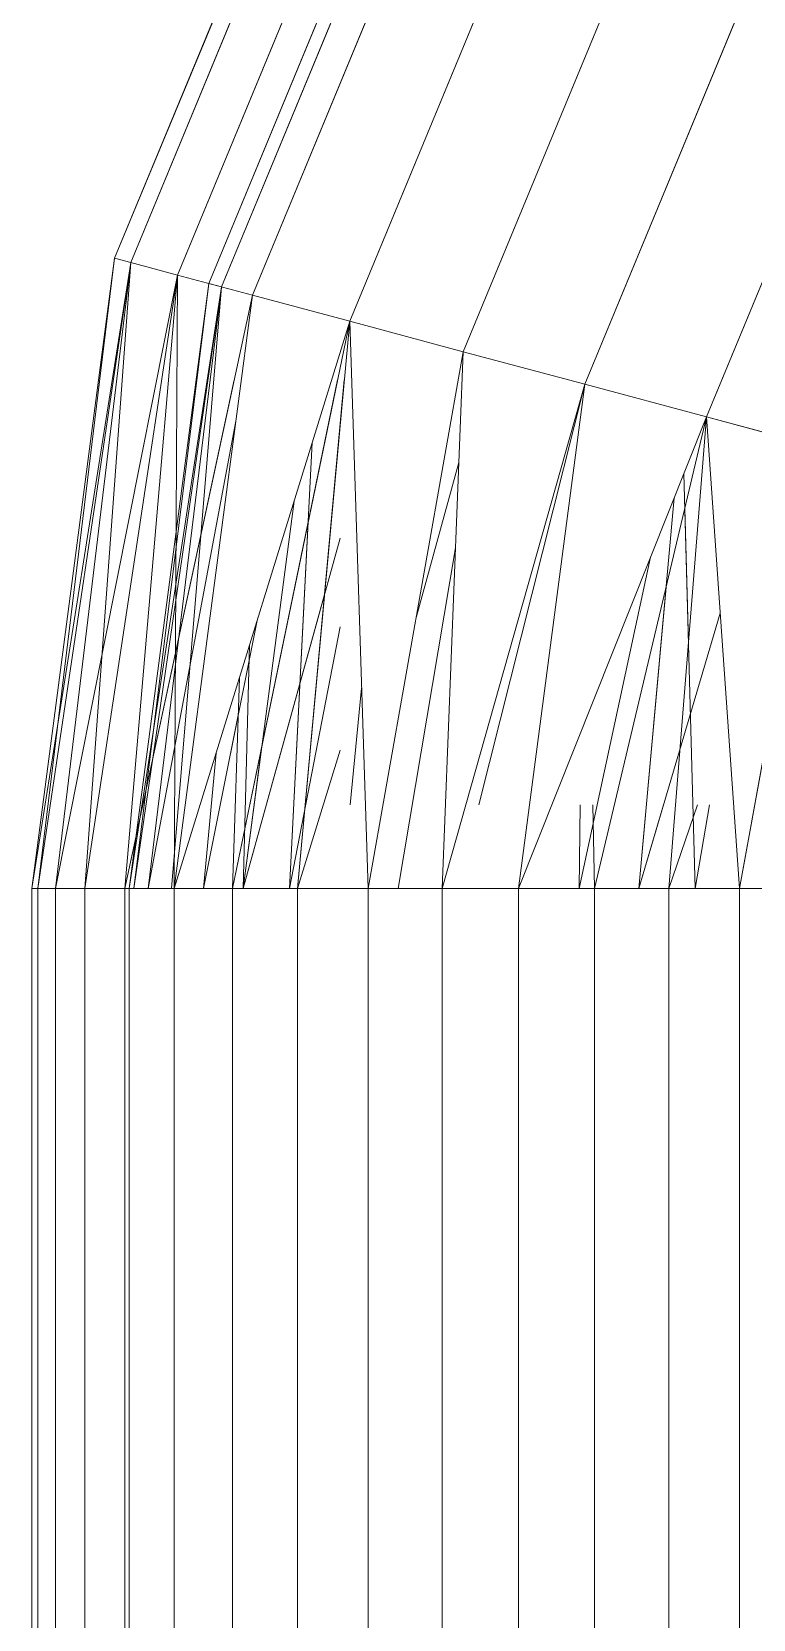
# Model space of a CAD drawing. Header units: centimetres. Extents: x -13467 to 3766, y -437 to 1921.
# Drawn here: x -4226.316 to -4225.574, y 188.05 to 189.679 of the extents above; entities that cross this region are included whole.
import ezdxf

# ---------------------------------------------------------------- set-up
doc = ezdxf.new("R2010")
doc.units = ezdxf.units.CM
doc.layers.add('M-EQPM', color=7, linetype='Continuous', lineweight=9)

# ---------------------------------------------------------------- blocks, each defined once
blk = doc.blocks.new('EQ-04-006 - EQ-04-006_dwg_Agrupar_314-1538746-Sección 1-2')
at = {"layer": 'M-EQPM', "color": 136, "true_color": 0x007f7f}
for p, q in [((-3674.6287, 190.05), (-3674.8785, 189.447)), ((-3674.614, 190.0415), (-3674.862, 189.4426)), ((-3674.862, 189.4426), (-3674.614, 190.0415)), ((-3674.5707, 190.0165), (-3674.8138, 189.4297)), ((-3674.5707, 190.0165), (-3674.8138, 189.4297)), ((-3674.5421, 190), (-3674.7819, 189.4212)), ((-3674.5303, 189.9932), (-3674.7687, 189.4176)), ((-3674.7687, 189.4176), (-3674.5303, 189.9932)), ((-3674.9637, 188.8), (-3674.8785, 189.447)), ((-3674.9575, 188.8), (-3674.8785, 189.447)), ((-3674.862, 189.4426), (-3674.8785, 189.447)), ((-3674.8785, 189.447), (-3674.862, 189.4426)), ((-3674.9637, 188.8), (-3674.862, 189.4426)), ((-3674.9575, 188.8), (-3674.862, 189.4426)), ((-3674.9575, 188.8), (-3674.862, 189.4426)), ((-3674.9392, 188.8), (-3674.862, 189.4426)), ((-3674.9392, 188.8), (-3674.862, 189.4426)), ((-3674.9392, 188.8), (-3674.8138, 189.4297)), ((-3674.9092, 188.8), (-3674.862, 189.4426)), ((-3674.9092, 188.8), (-3674.8138, 189.4297)), ((-3674.9092, 188.8), (-3674.8138, 189.4297)), ((-3674.8682, 188.8), (-3674.8138, 189.4297)), ((-3674.8682, 188.8), (-3674.8138, 189.4297)), ((-3674.8138, 189.4297), (-3674.862, 189.4426)), ((-3674.862, 189.4426), (-3674.8138, 189.4297)), ((-3674.8172, 188.8), (-3674.8138, 189.4297)), ((-3674.737, 189.4091), (-3674.8138, 189.4297)), ((-3674.8138, 189.4297), (-3674.737, 189.4091)), ((-3674.8637, 188.8), (-3674.7819, 189.4212)), ((-3674.8637, 188.8), (-3674.7687, 189.4176)), ((-3674.8587, 188.8), (-3674.7819, 189.4212)), ((-3674.8587, 188.8), (-3674.7687, 189.4176)), ((-3674.8587, 188.8), (-3674.7687, 189.4176)), ((-3674.7687, 189.4176), (-3674.8587, 188.8)), ((-3674.8441, 188.8), (-3674.7687, 189.4176)), ((-3674.8441, 188.8), (-3674.7687, 189.4176)), ((-3674.8201, 188.8), (-3674.7687, 189.4176)), ((-3674.7687, 189.4176), (-3674.8201, 188.8)), ((-3674.7687, 189.4176), (-3674.7819, 189.4212)), ((-3674.7819, 189.4212), (-3674.7687, 189.4176)), ((-3674.8682, 188.8), (-3674.7558, 189.3221)), ((-3674.7558, 189.3221), (-3674.8682, 188.8)), ((-3674.8682, 188.8), (-3674.7558, 189.3221)), ((-3674.8441, 188.8), (-3674.7541, 189.2798)), ((-3674.8441, 188.8), (-3674.7541, 189.2798)), ((-3674.8441, 188.8), (-3674.7541, 189.2798)), ((-3674.289, 189.0527), (-3674.2928, 189.1904)), ((-3674.2928, 189.1904), (-3674.289, 189.0527)), ((-3674.2928, 189.1904), (-3674.289, 189.0527)), ((-3674.6988, 188.8), (-3674.6796, 189.1764)), ((-3674.6988, 188.8), (-3674.6796, 189.1764)), ((-3674.6988, 188.8), (-3674.6796, 189.1764)), ((-3674.5873, 188.8), (-3674.5283, 189.1498)), ((-3674.5873, 188.8), (-3674.5283, 189.1498)), ((-3674.5283, 189.1498), (-3674.5873, 188.8)), ((-3674.5283, 189.1498), (-3674.5873, 188.8)), ((-3674.5873, 188.8), (-3674.5283, 189.1498)), ((-3674.5873, 188.8), (-3674.5283, 189.1498)), ((-3674.3401, 188.8), (-3674.312, 189.1095)), ((-3674.3401, 188.8), (-3674.312, 189.1095)), ((-3674.3401, 188.8), (-3674.312, 189.1095)), ((-3674.3401, 188.8), (-3674.312, 189.1095)), ((-3674.312, 189.1095), (-3674.3401, 188.8)), ((-3674.7465, 188.8), (-3674.6628, 189.1019)), ((-3674.7465, 188.8), (-3674.6628, 189.1019)), ((-3674.7465, 188.8), (-3674.6628, 189.1019)), ((-3674.7873, 188.8), (-3674.7516, 188.978)), ((-3674.7873, 188.8), (-3674.7516, 188.978)), ((-3674.7873, 188.8), (-3674.7516, 188.978)), ((-3674.7465, 188.8), (-3674.7272, 188.9466)), ((-3674.7465, 188.8), (-3674.7272, 188.9466)), ((-3674.7272, 188.9466), (-3674.7465, 188.8)), ((-3674.7465, 188.8), (-3674.7272, 188.9466)), ((-3674.7272, 188.9466), (-3674.7465, 188.8)), ((-3674.7272, 188.9466), (-3674.7465, 188.8)), ((-3674.7873, 188.8), (-3674.7742, 188.939)), ((-3674.7873, 188.8), (-3674.7742, 188.939)), ((-3674.7873, 188.8), (-3674.7742, 188.939)), ((-3674.7873, 188.8), (-3674.7742, 188.939)), ((-3674.7742, 188.939), (-3674.7873, 188.8)), ((-3674.7742, 188.939), (-3674.7873, 188.8)), ((-3674.4011, 188.8), (-3674.4002, 188.886)), ((-3674.4011, 188.8), (-3674.4002, 188.886)), ((-3674.4011, 188.8), (-3674.4002, 188.886)), ((-3674.3401, 188.8), (-3674.3146, 188.886)), ((-3674.3146, 188.886), (-3674.3401, 188.8)), ((-3674.9637, 186.8), (-3674.9637, 188.8)), ((-3674.9575, 188.8), (-3674.9637, 188.8)), ((-3674.9637, 188.8), (-3674.9575, 188.8)), ((-3674.9392, 188.8), (-3674.9575, 188.8)), ((-3674.9575, 186.8), (-3674.9575, 188.8)), ((-3674.9575, 186.8), (-3674.9575, 188.8)), ((-3674.9575, 188.8), (-3674.9392, 188.8))]:
    blk.add_line(p, q, dxfattribs=at)
at = {"layer": 'M-EQPM', "color": 136, "true_color": 0x007f7f, "flags": 128}
for points in [[(-3672.4637, 191.2455), (-3673.0934, 191.1501), (-3672.4637, 191.2755), (-3673.0934, 191.1501), (-3673.1063, 191.1984), (-3673.7051, 190.9503), (-3673.7137, 190.9651), (-3674.2314, 190.5678), (-3674.2194, 190.5557), (-3674.614, 190.0415), (-3674.5707, 190.0165), (-3674.8138, 189.4297), (-3674.737, 189.4091)], [(-3672.4637, 191.2045), (-3673.0934, 191.1501), (-3673.6802, 190.9071), (-3673.7051, 190.9503), (-3674.2194, 190.5557), (-3674.2314, 190.5678), (-3674.6287, 190.05), (-3674.614, 190.0415), (-3674.862, 189.4426), (-3674.8138, 189.4297), (-3674.5707, 190.0165), (-3674.614, 190.0415), (-3674.2194, 190.5557), (-3674.2314, 190.5678), (-3673.7137, 190.9651), (-3673.7051, 190.9503), (-3673.1063, 191.1984), (-3673.0934, 191.1501), (-3672.4637, 191.2455)], [(-3674.7819, 189.4212), (-3674.5421, 190), (-3674.5303, 189.9932), (-3674.1511, 190.4874), (-3674.1607, 190.4971), (-3673.6637, 190.8785), (-3673.6569, 190.8667), (-3673.0813, 191.1051), (-3672.4637, 191.1951), (-3673.0848, 191.1182), (-3672.4637, 191.2)], [(-3672.4637, 191.1951), (-3673.0813, 191.1051), (-3673.0848, 191.1182), (-3673.6637, 190.8785), (-3673.6569, 190.8667), (-3674.1511, 190.4874), (-3674.1607, 190.4971), (-3674.5421, 190), (-3674.5303, 189.9932), (-3674.7687, 189.4176), (-3674.7819, 189.4212), (-3674.5421, 190), (-3674.5303, 189.9932), (-3674.1511, 190.4874), (-3674.1607, 190.4971), (-3673.6637, 190.8785), (-3673.6569, 190.8667), (-3673.0813, 191.1051), (-3672.4637, 191.1804)], [(-3672.4637, 191.1951), (-3673.0848, 191.1182), (-3673.0813, 191.1051), (-3673.0848, 191.1182), (-3673.6637, 190.8785), (-3673.6569, 190.8667), (-3674.1511, 190.4874), (-3674.1607, 190.4971), (-3674.5421, 190), (-3674.5303, 189.9932), (-3674.7687, 189.4176), (-3674.7819, 189.4212)], [(-3673.0728, 191.0734), (-3673.0934, 191.1501), (-3673.6802, 190.9071), (-3673.7051, 190.9503), (-3674.2194, 190.5557), (-3674.2314, 190.5678), (-3674.6287, 190.05), (-3674.614, 190.0415), (-3674.862, 189.4426), (-3674.9392, 188.8)], [(-3674.9092, 188.8), (-3674.8138, 189.4297), (-3674.862, 189.4426), (-3674.8785, 189.447), (-3674.6287, 190.05), (-3674.614, 190.0415), (-3674.2194, 190.5557), (-3674.1841, 190.5204), (-3673.6802, 190.9071), (-3673.6404, 190.8382)], [(-3673.6404, 190.8382), (-3673.6802, 190.9071), (-3674.1841, 190.5204), (-3674.2194, 190.5557), (-3674.614, 190.0415), (-3674.6287, 190.05), (-3674.8785, 189.447), (-3674.862, 189.4426), (-3674.614, 190.0415), (-3674.5707, 190.0165), (-3674.1841, 190.5204), (-3674.1279, 190.4642)], [(-3674.5019, 189.9768), (-3674.5707, 190.0165), (-3674.8138, 189.4297), (-3674.862, 189.4426), (-3674.614, 190.0415), (-3674.5707, 190.0165), (-3674.1841, 190.5204), (-3674.1279, 190.4642)], [(-3674.5019, 189.9768), (-3674.5707, 190.0165), (-3674.8138, 189.4297), (-3674.9092, 188.8)], [(-3674.4957, 189.9732), (-3674.5303, 189.9932), (-3674.7687, 189.4176), (-3674.8441, 188.8)], [(-3674.4957, 189.9732), (-3674.5303, 189.9932), (-3674.7687, 189.4176)], [(-3674.9637, 186.8), (-3674.9637, 188.8), (-3674.8785, 189.447), (-3674.9575, 188.8), (-3674.8785, 189.447), (-3674.862, 189.4426), (-3674.9575, 188.8), (-3674.9392, 188.8)], [(-3674.9392, 188.8), (-3674.9575, 188.8), (-3674.862, 189.4426), (-3674.8785, 189.447), (-3674.9637, 188.8), (-3674.862, 189.4426), (-3674.9637, 188.8)], [(-3674.9392, 188.8), (-3674.862, 189.4426), (-3674.9575, 188.8), (-3674.9637, 188.8), (-3674.9575, 188.8), (-3674.9575, 186.8)], [(-3674.9637, 188.8), (-3674.9575, 188.8), (-3674.862, 189.4426), (-3674.9392, 188.8)], [(-3674.9392, 188.8), (-3674.8138, 189.4297), (-3674.9392, 188.8), (-3674.862, 189.4426), (-3674.8138, 189.4297), (-3674.737, 189.4091)], [(-3674.9092, 188.8), (-3674.8138, 189.4297), (-3674.8682, 188.8)], [(-3674.9092, 188.8), (-3674.8138, 189.4297), (-3674.8682, 188.8)], [(-3674.737, 189.4091), (-3674.8138, 189.4297), (-3674.8682, 188.8)], [(-3674.737, 189.4091), (-3674.8138, 189.4297), (-3674.8682, 188.8)], [(-3674.8587, 188.8), (-3674.7819, 189.4212), (-3674.8637, 188.8)], [(-3674.8637, 188.8), (-3674.7687, 189.4176), (-3674.7819, 189.4212), (-3674.8637, 188.8)], [(-3674.8637, 188.8), (-3674.7687, 189.4176), (-3674.8587, 188.8)], [(-3674.8587, 188.8), (-3674.7819, 189.4212), (-3674.7687, 189.4176)], [(-3674.8441, 188.8), (-3674.7687, 189.4176), (-3674.8587, 188.8)], [(-3674.8441, 188.8), (-3674.7687, 189.4176), (-3674.8587, 188.8)], [(-3674.8441, 188.8), (-3674.7687, 189.4176), (-3674.8201, 188.8)], [(-3674.3146, 188.886), (-3674.3401, 188.8), (-3674.312, 189.1095)], [(-3674.9637, 186.8), (-3674.9637, 188.8), (-3674.9575, 188.8), (-3674.9575, 186.8)], [(-3674.9575, 186.8), (-3674.9575, 188.8), (-3674.9392, 188.8)], [(-3674.9575, 186.8), (-3674.9575, 188.8), (-3674.9392, 188.8)]]:
    blk.add_lwpolyline(points, dxfattribs=at)
for points in [[(-3674.9092, 188.8), (-3674.862, 189.4426)], [(-3674.8172, 188.8), (-3674.8138, 189.4297)]]:
    blk.add_lwpolyline(points, close=True, dxfattribs=at)
blk = doc.blocks.new('EQ-04-006 - EQ-04-006_dwg_Agrupar_317-1538747-Sección 1-2')
at = {"layer": 'M-EQPM', "color": 136, "true_color": 0x007f7f}
for p, q in [((-3674.8785, 189.447), (-3674.6287, 190.05)), ((-3674.862, 189.4426), (-3674.614, 190.0415)), ((-3674.862, 189.4426), (-3674.614, 190.0415)), ((-3674.8138, 189.4297), (-3674.5707, 190.0165)), ((-3674.8138, 189.4297), (-3674.5707, 190.0165)), ((-3674.7819, 189.4212), (-3674.5421, 190)), ((-3674.7687, 189.4176), (-3674.5303, 189.9932)), ((-3674.7687, 189.4176), (-3674.5303, 189.9932)), ((-3674.737, 189.4091), (-3674.5019, 189.9768)), ((-3674.637, 189.3823), (-3674.4122, 189.925)), ((-3674.5205, 189.3511), (-3674.3078, 189.8647)), ((-3674.3955, 189.3176), (-3674.1957, 189.8)), ((-3674.2705, 189.2841), (-3674.0836, 189.7353)), ((-3674.9637, 188.8), (-3674.8785, 189.447)), ((-3674.9575, 188.8), (-3674.8785, 189.447)), ((-3674.862, 189.4426), (-3674.8785, 189.447)), ((-3674.8785, 189.447), (-3674.862, 189.4426)), ((-3674.862, 189.4426), (-3674.9637, 188.8)), ((-3674.862, 189.4426), (-3674.9575, 188.8)), ((-3674.9575, 188.8), (-3674.862, 189.4426)), ((-3674.862, 189.4426), (-3674.9392, 188.8)), ((-3674.862, 189.4426), (-3674.9392, 188.8)), ((-3674.9392, 188.8), (-3674.8138, 189.4297)), ((-3674.9092, 188.8), (-3674.862, 189.4426)), ((-3674.8138, 189.4297), (-3674.9092, 188.8)), ((-3674.8138, 189.4297), (-3674.9092, 188.8)), ((-3674.8682, 188.8), (-3674.8138, 189.4297)), ((-3674.8138, 189.4297), (-3674.8682, 188.8)), ((-3674.8138, 189.4297), (-3674.862, 189.4426)), ((-3674.862, 189.4426), (-3674.8138, 189.4297)), ((-3674.8138, 189.4297), (-3674.8172, 188.8)), ((-3674.737, 189.4091), (-3674.8138, 189.4297)), ((-3674.8138, 189.4297), (-3674.737, 189.4091)), ((-3674.7819, 189.4212), (-3674.8637, 188.8)), ((-3674.7687, 189.4176), (-3674.8637, 188.8)), ((-3674.8587, 188.8), (-3674.7819, 189.4212)), ((-3674.7687, 189.4176), (-3674.8587, 188.8)), ((-3674.8587, 188.8), (-3674.7687, 189.4176)), ((-3674.7687, 189.4176), (-3674.8587, 188.8)), ((-3674.7687, 189.4176), (-3674.8441, 188.8)), ((-3674.7687, 189.4176), (-3674.8441, 188.8)), ((-3674.8201, 188.8), (-3674.7687, 189.4176)), ((-3674.8201, 188.8), (-3674.7687, 189.4176)), ((-3674.7687, 189.4176), (-3674.7819, 189.4212)), ((-3674.7819, 189.4212), (-3674.7687, 189.4176)), ((-3674.737, 189.4091), (-3674.8682, 188.8)), ((-3674.737, 189.4091), (-3674.8172, 188.8)), ((-3674.637, 189.3823), (-3674.737, 189.4091)), ((-3674.637, 189.3823), (-3674.8172, 188.8)), ((-3674.637, 189.3823), (-3674.7576, 188.8)), ((-3674.637, 189.3823), (-3674.6907, 188.8)), ((-3674.637, 189.3823), (-3674.6907, 188.8)), ((-3674.5205, 189.3511), (-3674.637, 189.3823)), ((-3674.6182, 188.8), (-3674.637, 189.3823)), ((-3674.5205, 189.3511), (-3674.637, 189.3823)), ((-3674.5205, 189.3511), (-3674.6182, 188.8)), ((-3674.5419, 188.8), (-3674.5205, 189.3511)), ((-3674.3955, 189.3176), (-3674.5205, 189.3511)), ((-3674.7576, 188.8), (-3674.6495, 189.3221)), ((-3674.6495, 189.3221), (-3674.7576, 188.8)), ((-3674.6495, 189.3221), (-3674.7576, 188.8)), ((-3674.6426, 189.3221), (-3674.6907, 188.8)), ((-3674.6426, 189.3221), (-3674.6907, 188.8)), ((-3674.6907, 188.8), (-3674.6426, 189.3221)), ((-3674.3955, 189.3176), (-3674.5419, 188.8)), ((-3674.3955, 189.3176), (-3674.5045, 188.886)), ((-3674.3955, 189.3176), (-3674.5045, 188.886)), ((-3674.3955, 189.3176), (-3674.5045, 188.886)), ((-3674.3955, 189.3176), (-3674.4637, 188.8)), ((-3674.2705, 189.2841), (-3674.3955, 189.3176)), ((-3674.2705, 189.2841), (-3674.4637, 188.8)), ((-3674.2705, 189.2841), (-3674.3854, 188.8)), ((-3674.3854, 188.8), (-3674.2705, 189.2841)), ((-3674.2705, 189.2841), (-3674.3854, 188.8)), ((-3674.2705, 189.2841), (-3674.3092, 188.8)), ((-3674.2705, 189.2841), (-3674.3092, 188.8)), ((-3674.3092, 188.8), (-3674.2705, 189.2841)), ((-3674.154, 189.2529), (-3674.2705, 189.2841)), ((-3674.2367, 188.8), (-3674.2705, 189.2841)), ((-3674.8441, 188.8), (-3674.7541, 189.2798)), ((-3674.8441, 188.8), (-3674.7541, 189.2798)), ((-3674.8441, 188.8), (-3674.7541, 189.2798)), ((-3674.6755, 189.258), (-3674.6988, 188.8)), ((-3674.6755, 189.258), (-3674.6988, 188.8)), ((-3674.6755, 189.258), (-3674.6988, 188.8)), ((-3674.154, 189.2529), (-3674.2367, 188.8)), ((-3674.5691, 189.0768), (-3674.5249, 189.2375)), ((-3674.5249, 189.2375), (-3674.5691, 189.0768)), ((-3674.5249, 189.2375), (-3674.5691, 189.0768)), ((-3674.2821, 188.8), (-3674.2937, 189.2259)), ((-3674.2821, 188.8), (-3674.2937, 189.2259)), ((-3674.6942, 189.1976), (-3674.7465, 188.8)), ((-3674.6942, 189.1976), (-3674.7465, 188.8)), ((-3674.6942, 189.1976), (-3674.7465, 188.8)), ((-3674.7465, 188.8), (-3674.6942, 189.1976)), ((-3674.7465, 188.8), (-3674.6942, 189.1976)), ((-3674.7465, 188.8), (-3674.6942, 189.1976)), ((-3674.3037, 189.2011), (-3674.3401, 188.8)), ((-3674.3037, 189.2011), (-3674.3401, 188.8)), ((-3674.3037, 189.2011), (-3674.3401, 188.8)), ((-3674.3037, 189.2011), (-3674.3401, 188.8)), ((-3674.3037, 189.2011), (-3674.3401, 188.8)), ((-3674.6468, 189.1597), (-3674.7465, 188.8)), ((-3674.7465, 188.8), (-3674.6468, 189.1597)), ((-3674.6468, 189.1597), (-3674.7465, 188.8)), ((-3674.5283, 189.1498), (-3674.5873, 188.8)), ((-3674.5283, 189.1498), (-3674.5873, 188.8)), ((-3674.5873, 188.8), (-3674.5283, 189.1498)), ((-3674.5283, 189.1498), (-3674.5873, 188.8)), ((-3674.5873, 188.8), (-3674.5283, 189.1498)), ((-3674.5873, 188.8), (-3674.5283, 189.1498)), ((-3674.3279, 189.1403), (-3674.4011, 188.8)), ((-3674.4011, 188.8), (-3674.3279, 189.1403)), ((-3674.4011, 188.8), (-3674.3279, 189.1403)), ((-3674.4011, 188.8), (-3674.3279, 189.1403)), ((-3674.4011, 188.8), (-3674.3279, 189.1403)), ((-3674.7321, 189.0752), (-3674.7873, 188.8)), ((-3674.7873, 188.8), (-3674.7321, 189.0752)), ((-3674.7321, 189.0752), (-3674.7873, 188.8)), ((-3674.3401, 188.8), (-3674.2564, 189.0828)), ((-3674.3401, 188.8), (-3674.2564, 189.0828)), ((-3674.6468, 189.0687), (-3674.6988, 188.8)), ((-3674.6988, 188.8), (-3674.6468, 189.0687)), ((-3674.6468, 189.0687), (-3674.6988, 188.8)), ((-3674.6988, 188.8), (-3674.6468, 189.0687)), ((-3674.6988, 188.8), (-3674.6468, 189.0687)), ((-3674.6988, 188.8), (-3674.6468, 189.0687)), ((-3674.7398, 189.0503), (-3674.7465, 188.8)), ((-3674.7398, 189.0503), (-3674.7465, 188.8)), ((-3674.7398, 189.0503), (-3674.7465, 188.8)), ((-3674.7503, 189.0163), (-3674.7576, 188.8)), ((-3674.7503, 189.0163), (-3674.7576, 188.8)), ((-3674.7576, 188.8), (-3674.7503, 189.0163)), ((-3674.6248, 189.0057), (-3674.6367, 188.886)), ((-3674.6248, 189.0057), (-3674.6367, 188.886)), ((-3674.6367, 188.886), (-3674.6248, 189.0057)), ((-3674.6367, 188.886), (-3674.6248, 189.0057)), ((-3674.6248, 189.0057), (-3674.6367, 188.886)), ((-3674.6367, 188.886), (-3674.6248, 189.0057)), ((-3674.6907, 188.8), (-3674.6468, 188.942)), ((-3674.6468, 188.942), (-3674.6907, 188.8)), ((-3674.6907, 188.8), (-3674.6468, 188.942)), ((-3674.7873, 188.8), (-3674.7742, 188.939)), ((-3674.7742, 188.939), (-3674.7873, 188.8)), ((-3674.7742, 188.939), (-3674.7873, 188.8)), ((-3674.7873, 188.8), (-3674.7742, 188.939)), ((-3674.7873, 188.8), (-3674.7742, 188.939)), ((-3674.7873, 188.8), (-3674.7742, 188.939)), ((-3674.4002, 188.886), (-3674.4011, 188.8)), ((-3674.4011, 188.8), (-3674.4002, 188.886)), ((-3674.3871, 188.886), (-3674.3854, 188.8)), ((-3674.3092, 188.8), (-3674.2797, 188.886)), ((-3674.2674, 188.886), (-3674.2821, 188.8)), ((-3674.2674, 188.886), (-3674.2821, 188.8)), ((-3674.2674, 188.886), (-3674.2821, 188.8)), ((-3674.2674, 188.886), (-3674.2821, 188.8)), ((-3674.2674, 188.886), (-3674.2821, 188.8)), ((-3674.9637, 188.8), (-3674.9637, 186.8)), ((-3674.9575, 188.8), (-3674.9637, 188.8)), ((-3674.9637, 188.8), (-3674.9575, 188.8)), ((-3674.9392, 188.8), (-3674.9575, 188.8)), ((-3674.9575, 188.8), (-3674.9392, 188.8)), ((-3674.9575, 188.8), (-3674.9575, 186.8)), ((-3674.9575, 188.8), (-3674.9575, 186.8)), ((-3674.9092, 188.8), (-3674.9392, 188.8)), ((-3674.9392, 188.8), (-3674.9392, 186.8)), ((-3674.8682, 188.8), (-3674.9092, 188.8)), ((-3674.9092, 188.8), (-3674.9092, 186.8)), ((-3674.8172, 188.8), (-3674.8682, 188.8)), ((-3674.8682, 188.8), (-3674.8682, 186.8)), ((-3674.8682, 186.8), (-3674.8682, 188.8)), ((-3674.8637, 188.8), (-3674.8637, 186.8)), ((-3674.7576, 188.8), (-3674.8172, 188.8)), ((-3674.8172, 188.8), (-3674.8172, 186.8)), ((-3674.6907, 188.8), (-3674.7576, 188.8)), ((-3674.7576, 188.8), (-3674.7576, 186.8)), ((-3674.6182, 188.8), (-3674.6907, 188.8)), ((-3674.6907, 188.8), (-3674.6907, 186.8)), ((-3674.6907, 188.8), (-3674.6907, 186.8)), ((-3674.5419, 188.8), (-3674.6182, 188.8)), ((-3674.6182, 188.8), (-3674.6182, 186.8)), ((-3674.4637, 188.8), (-3674.5419, 188.8)), ((-3674.5419, 188.8), (-3674.5419, 186.8)), ((-3674.3854, 188.8), (-3674.4637, 188.8)), ((-3674.4637, 188.8), (-3674.4637, 186.8)), ((-3674.3092, 188.8), (-3674.3854, 188.8)), ((-3674.3854, 188.8), (-3674.3854, 186.8)), ((-3674.2367, 188.8), (-3674.3092, 188.8)), ((-3674.3092, 188.8), (-3674.3092, 186.8)), ((-3674.1698, 188.8), (-3674.2367, 188.8)), ((-3674.2367, 188.8), (-3674.2367, 186.8))]:
    blk.add_line(p, q, dxfattribs=at)
at = {"layer": 'M-EQPM', "color": 136, "true_color": 0x007f7f, "flags": 128}
for points in [[(-3654.2903, 189.3823), (-3654.5151, 189.925), (-3654.4254, 189.9768), (-3654.7995, 190.4642), (-3654.7433, 190.5204), (-3655.2472, 190.9071), (-3655.2222, 190.9503), (-3655.821, 191.1984), (-3656.4637, 191.2938), (-3656.4637, 191.2755), (-3672.4637, 191.2755), (-3673.1063, 191.1984), (-3673.7051, 190.9503), (-3673.7137, 190.9651), (-3674.2314, 190.5678), (-3674.2194, 190.5557), (-3674.614, 190.0415), (-3674.5707, 190.0165), (-3674.8138, 189.4297), (-3674.737, 189.4091)], [(-3674.8682, 188.8), (-3674.8138, 189.4297), (-3674.5707, 190.0165), (-3674.614, 190.0415), (-3674.2194, 190.5557), (-3674.2314, 190.5678), (-3674.2194, 190.5557), (-3673.7051, 190.9503), (-3673.6802, 190.9071), (-3673.0934, 191.1501), (-3673.1063, 191.1984), (-3673.7051, 190.9503), (-3673.7137, 190.9651), (-3674.2314, 190.5678), (-3674.6287, 190.05), (-3674.614, 190.0415), (-3674.862, 189.4426), (-3674.8138, 189.4297), (-3674.9092, 188.8)], [(-3672.4637, 191.2), (-3673.0848, 191.1182), (-3673.0813, 191.1051), (-3673.6569, 190.8667), (-3673.6637, 190.8785), (-3674.1607, 190.4971), (-3674.1511, 190.4874), (-3674.5303, 189.9932), (-3674.5421, 190), (-3674.7819, 189.4212), (-3674.7687, 189.4176), (-3674.8587, 188.8)], [(-3672.4637, 191.1951), (-3673.0813, 191.1051), (-3673.0848, 191.1182), (-3673.6637, 190.8785), (-3673.6569, 190.8667), (-3674.1511, 190.4874), (-3674.1607, 190.4971), (-3674.5421, 190), (-3674.5303, 189.9932), (-3674.7687, 189.4176), (-3674.8441, 188.8)], [(-3674.9092, 188.8), (-3674.8138, 189.4297), (-3674.9392, 188.8), (-3674.8138, 189.4297), (-3674.862, 189.4426), (-3674.614, 190.0415), (-3674.6287, 190.05), (-3674.2314, 190.5678), (-3674.2194, 190.5557), (-3673.7051, 190.9503), (-3673.6802, 190.9071), (-3673.0934, 191.1501), (-3673.0728, 191.0734), (-3673.6404, 190.8382), (-3673.6802, 190.9071), (-3674.1841, 190.5204), (-3674.2194, 190.5557), (-3674.614, 190.0415), (-3674.6287, 190.05), (-3674.8785, 189.447)], [(-3673.0848, 191.1182), (-3673.0813, 191.1051), (-3673.6569, 190.8667), (-3673.6637, 190.8785), (-3674.1607, 190.4971), (-3674.1511, 190.4874), (-3674.5303, 189.9932), (-3674.5421, 190), (-3674.7819, 189.4212), (-3674.7687, 189.4176), (-3674.8587, 188.8)], [(-3674.8441, 188.8), (-3674.7687, 189.4176), (-3674.5303, 189.9932), (-3674.5421, 190), (-3674.1607, 190.4971), (-3674.1511, 190.4874), (-3673.6569, 190.8667), (-3673.6637, 190.8785), (-3673.0848, 191.1182)], [(-3674.8785, 189.447), (-3674.6287, 190.05), (-3674.614, 190.0415), (-3674.2194, 190.5557), (-3674.1841, 190.5204), (-3673.6802, 190.9071), (-3673.6404, 190.8382), (-3673.0728, 191.0734), (-3673.046, 190.9733), (-3673.0148, 190.8569)], [(-3673.5887, 190.7486), (-3673.6404, 190.8382), (-3674.1279, 190.4642), (-3674.1841, 190.5204), (-3674.5707, 190.0165), (-3674.614, 190.0415), (-3674.862, 189.4426), (-3674.8785, 189.447), (-3674.862, 189.4426), (-3674.9392, 188.8), (-3674.9575, 188.8), (-3674.862, 189.4426), (-3674.9392, 188.8), (-3674.9575, 188.8), (-3674.9575, 186.8)], [(-3673.5887, 190.7486), (-3673.6404, 190.8382), (-3674.1279, 190.4642), (-3674.1841, 190.5204), (-3674.5707, 190.0165), (-3674.614, 190.0415), (-3674.862, 189.4426), (-3674.9575, 188.8), (-3674.9392, 188.8), (-3674.9392, 186.8)], [(-3674.637, 189.3823), (-3674.5205, 189.3511), (-3674.3078, 189.8647), (-3674.1957, 189.8), (-3673.8779, 190.2142), (-3673.7864, 190.1227), (-3673.399, 190.42), (-3673.3387, 190.3155), (-3672.9166, 190.4904), (-3672.8898, 190.3903), (-3672.8692, 190.3136), (-3672.4637, 190.3245), (-3672.8563, 190.2653), (-3672.8519, 190.2489), (-3673.2137, 190.099), (-3673.2222, 190.1138), (-3672.8563, 190.2653), (-3672.8692, 190.3136), (-3672.4637, 190.3955), (-3672.4637, 190.3545), (-3672.8692, 190.3136), (-3672.4637, 190.3955), (-3656.4637, 190.3955)], [(-3672.4637, 190.3955), (-3672.4637, 190.4464), (-3656.4637, 190.4464), (-3656.4637, 190.5061), (-3656.0107, 190.4904), (-3656.4637, 190.573), (-3656.4637, 190.5061), (-3672.4637, 190.5061), (-3672.4637, 190.4464), (-3672.8898, 190.3903), (-3672.4637, 190.3955), (-3672.8898, 190.3903), (-3673.2869, 190.2259), (-3673.3387, 190.3155), (-3673.7011, 190.0374), (-3673.7864, 190.1227), (-3674.0836, 189.7353), (-3674.1957, 189.8), (-3674.3955, 189.3176), (-3674.5205, 189.3511), (-3674.6182, 188.8), (-3674.6182, 186.8)], [(-3673.4637, 190.5321), (-3673.8779, 190.2142), (-3673.9694, 190.3057), (-3674.3078, 189.8647), (-3674.4122, 189.925), (-3674.637, 189.3823)], [(-3674.637, 189.3823), (-3674.4122, 189.925), (-3674.3078, 189.8647), (-3673.9694, 190.3057), (-3673.8779, 190.2142), (-3673.4637, 190.5321)], [(-3674.9092, 186.8), (-3674.9092, 188.8), (-3674.9392, 188.8), (-3674.862, 189.4426), (-3674.8138, 189.4297), (-3674.5707, 190.0165), (-3674.5019, 189.9768), (-3674.1279, 190.4642), (-3674.0547, 190.391)], [(-3674.0547, 190.391), (-3674.1279, 190.4642), (-3674.5019, 189.9768), (-3674.5707, 190.0165), (-3674.8138, 189.4297), (-3674.862, 189.4426), (-3674.9092, 188.8)], [(-3674.3955, 189.3176), (-3674.2705, 189.2841), (-3674.0836, 189.7353), (-3673.9792, 189.675), (-3673.7011, 190.0374), (-3673.6279, 189.9642), (-3673.2869, 190.2259), (-3673.2472, 190.1571), (-3672.8692, 190.3136), (-3672.4637, 190.3545), (-3656.4637, 190.3545)], [(-3656.4637, 190.3545), (-3672.4637, 190.3545), (-3672.4637, 190.3245), (-3672.8692, 190.3136), (-3672.8898, 190.3903), (-3673.2869, 190.2259), (-3673.3387, 190.3155), (-3673.7011, 190.0374), (-3673.7864, 190.1227), (-3674.0836, 189.7353), (-3674.1957, 189.8), (-3674.3955, 189.3176), (-3674.5419, 188.8), (-3674.6182, 188.8), (-3674.6907, 188.8)], [(-3674.3854, 186.8), (-3674.3854, 188.8), (-3674.2705, 189.2841), (-3674.0836, 189.7353), (-3673.9792, 189.675), (-3673.7011, 190.0374), (-3673.6279, 189.9642), (-3673.2869, 190.2259), (-3673.2472, 190.1571), (-3672.8692, 190.3136), (-3672.8563, 190.2653), (-3673.2222, 190.1138), (-3673.5364, 189.8727), (-3673.5243, 189.8607), (-3673.2137, 190.099), (-3673.2222, 190.1138), (-3673.2472, 190.1571), (-3673.5717, 189.908), (-3673.6279, 189.9642), (-3673.8895, 189.6232), (-3673.9792, 189.675), (-3674.154, 189.2529), (-3674.2705, 189.2841)], [(-3673.5717, 189.908), (-3673.8207, 189.5835), (-3673.8895, 189.6232), (-3674.054, 189.2261), (-3674.1698, 188.8), (-3674.2367, 188.8), (-3674.154, 189.2529), (-3674.054, 189.2261), (-3673.8895, 189.6232), (-3673.8207, 189.5835), (-3673.5717, 189.908)], [(-3673.6279, 189.9642), (-3673.8895, 189.6232), (-3673.9792, 189.675), (-3674.154, 189.2529), (-3674.2705, 189.2841)], [(-3674.7687, 189.4176), (-3674.5303, 189.9932), (-3674.4957, 189.9732)], [(-3674.7687, 189.4176), (-3674.5303, 189.9932), (-3674.4957, 189.9732)], [(-3674.8682, 188.8), (-3674.9092, 188.8), (-3674.8138, 189.4297), (-3674.737, 189.4091), (-3674.5019, 189.9768), (-3674.4122, 189.925)], [(-3674.4122, 189.925), (-3674.5019, 189.9768), (-3674.737, 189.4091), (-3674.8172, 188.8), (-3674.7576, 188.8), (-3674.637, 189.3823), (-3674.737, 189.4091), (-3674.8172, 188.8), (-3674.637, 189.3823), (-3674.8172, 188.8), (-3674.7576, 188.8), (-3674.7576, 186.8)], [(-3674.1957, 189.8), (-3674.3078, 189.8647), (-3674.5205, 189.3511)], [(-3674.9575, 186.8), (-3674.9575, 188.8), (-3674.862, 189.4426), (-3674.8785, 189.447), (-3674.9637, 188.8), (-3674.862, 189.4426), (-3674.9637, 188.8), (-3674.9575, 188.8)], [(-3674.9575, 186.8), (-3674.9575, 188.8), (-3674.862, 189.4426), (-3674.8785, 189.447), (-3674.9575, 188.8), (-3674.8785, 189.447), (-3674.9637, 188.8), (-3674.9575, 188.8), (-3674.9637, 188.8), (-3674.9637, 186.8)], [(-3674.9092, 188.8), (-3674.862, 189.4426), (-3674.9392, 188.8), (-3674.9092, 188.8), (-3674.9092, 186.8)], [(-3674.8682, 186.8), (-3674.8682, 188.8), (-3674.9092, 188.8), (-3674.8138, 189.4297), (-3674.8682, 188.8)], [(-3674.8682, 188.8), (-3674.8138, 189.4297), (-3674.737, 189.4091), (-3674.8682, 188.8)], [(-3674.8682, 188.8), (-3674.8138, 189.4297), (-3674.737, 189.4091)], [(-3674.8637, 188.8), (-3674.7687, 189.4176), (-3674.7819, 189.4212), (-3674.8637, 188.8)], [(-3674.8587, 188.8), (-3674.7819, 189.4212), (-3674.8637, 188.8)], [(-3674.8637, 188.8), (-3674.7687, 189.4176), (-3674.8587, 188.8)], [(-3674.8587, 188.8), (-3674.7819, 189.4212), (-3674.7687, 189.4176), (-3674.8441, 188.8)], [(-3674.8441, 188.8), (-3674.7687, 189.4176), (-3674.8201, 188.8)], [(-3674.637, 189.3823), (-3674.737, 189.4091), (-3674.8682, 188.8)], [(-3674.7576, 186.8), (-3674.7576, 188.8), (-3674.637, 189.3823)], [(-3674.6907, 188.8), (-3674.637, 189.3823), (-3674.6182, 188.8), (-3674.637, 189.3823)], [(-3674.3955, 189.3176), (-3674.2705, 189.2841), (-3674.3854, 188.8), (-3674.4637, 188.8), (-3674.5419, 188.8), (-3674.5205, 189.3511), (-3674.6182, 188.8), (-3674.5419, 188.8), (-3674.5419, 186.8)], [(-3674.5419, 186.8), (-3674.5419, 188.8), (-3674.5205, 189.3511), (-3674.3955, 189.3176)], [(-3674.3955, 189.3176), (-3674.5419, 188.8), (-3674.4637, 188.8), (-3674.4637, 186.8)], [(-3674.3854, 186.8), (-3674.3854, 188.8), (-3674.4637, 188.8), (-3674.2705, 189.2841), (-3674.4637, 188.8), (-3674.3955, 189.3176)], [(-3674.4637, 186.8), (-3674.4637, 188.8), (-3674.3955, 189.3176)], [(-3674.3092, 188.8), (-3674.2705, 189.2841), (-3674.3854, 188.8)], [(-3674.2705, 189.2841), (-3674.2367, 188.8), (-3674.2705, 189.2841), (-3674.3092, 188.8), (-3674.2367, 188.8), (-3674.2367, 186.8)], [(-3674.2705, 189.2841), (-3674.3092, 188.8), (-3674.3092, 186.8)], [(-3674.1698, 186.8), (-3674.1698, 188.8), (-3674.2367, 188.8), (-3674.154, 189.2529), (-3674.1698, 188.8), (-3674.1101, 188.8), (-3674.1101, 186.8)], [(-3674.2674, 188.886), (-3674.2821, 188.8), (-3674.2937, 189.2259)], [(-3674.3037, 189.2011), (-3674.3401, 188.8), (-3674.2564, 189.0828)], [(-3674.3279, 189.1403), (-3674.4011, 188.8), (-3674.4002, 188.886)], [(-3674.9575, 188.8), (-3674.9637, 188.8), (-3674.9637, 186.8)], [(-3674.9575, 186.8), (-3674.9575, 188.8), (-3674.9392, 188.8), (-3674.9392, 186.8)], [(-3674.8682, 188.8), (-3674.8172, 188.8), (-3674.8172, 186.8)], [(-3674.8682, 188.8), (-3674.8172, 188.8), (-3674.8172, 186.8)], [(-3674.6182, 186.8), (-3674.6182, 188.8), (-3674.6907, 188.8), (-3674.7576, 188.8), (-3674.6907, 188.8), (-3674.6907, 186.8)], [(-3674.2367, 186.8), (-3674.2367, 188.8), (-3674.3092, 188.8), (-3674.3854, 188.8), (-3674.3092, 188.8), (-3674.3092, 186.8)]]:
    blk.add_lwpolyline(points, dxfattribs=at)
for points in [[(-3674.8172, 188.8), (-3674.8138, 189.4297)], [(-3674.3871, 188.886), (-3674.3854, 188.8)], [(-3674.2797, 188.886), (-3674.3092, 188.8)]]:
    blk.add_lwpolyline(points, close=True, dxfattribs=at)
blk = doc.blocks.new('EQ-04-006 - EQ-04-006_dwg_011_ENZUNCHADOR_dwg-1538751-Sección 1-2')
for name in ['EQ-04-006 - EQ-04-006_dwg_Agrupar_314-1538746-Sección 1-2', 'EQ-04-006 - EQ-04-006_dwg_Agrupar_317-1538747-Sección 1-2']:
    blk.add_blockref(name, (0, 0))
blk = doc.blocks.new('EQ-04-006 - EQ-04-006_dwg-1538743-Sección 1-2')
blk.add_blockref('EQ-04-006 - EQ-04-006_dwg_011_ENZUNCHADOR_dwg-1538751-Sección 1-2', (0, 0))
blk = doc.blocks.new('EQ-04-006 - EQ-04-006-1538756-Sección 1-2')
blk.add_blockref('EQ-04-006 - EQ-04-006_dwg-1538743-Sección 1-2', (0, 0))
blk = doc.blocks.new('PQ_RVR_MEP-01_ZZ_ZZ_MO_T_A_rvt-2-Sección 1-2')
at = {"layer": 'M-EQPM', "lineweight": 9}
blk.add_blockref('EQ-04-006 - EQ-04-006-1538756-Sección 1-2', (0, 0), dxfattribs=at)

msp = doc.modelspace()

# ---------------------------------------------------------------- block references
at = {"lineweight": 5}
msp.add_blockref('PQ_RVR_MEP-01_ZZ_ZZ_MO_T_A_rvt-2-Sección 1-2', (-551.352, 0), dxfattribs=at)

doc.saveas('drawing.dxf')
